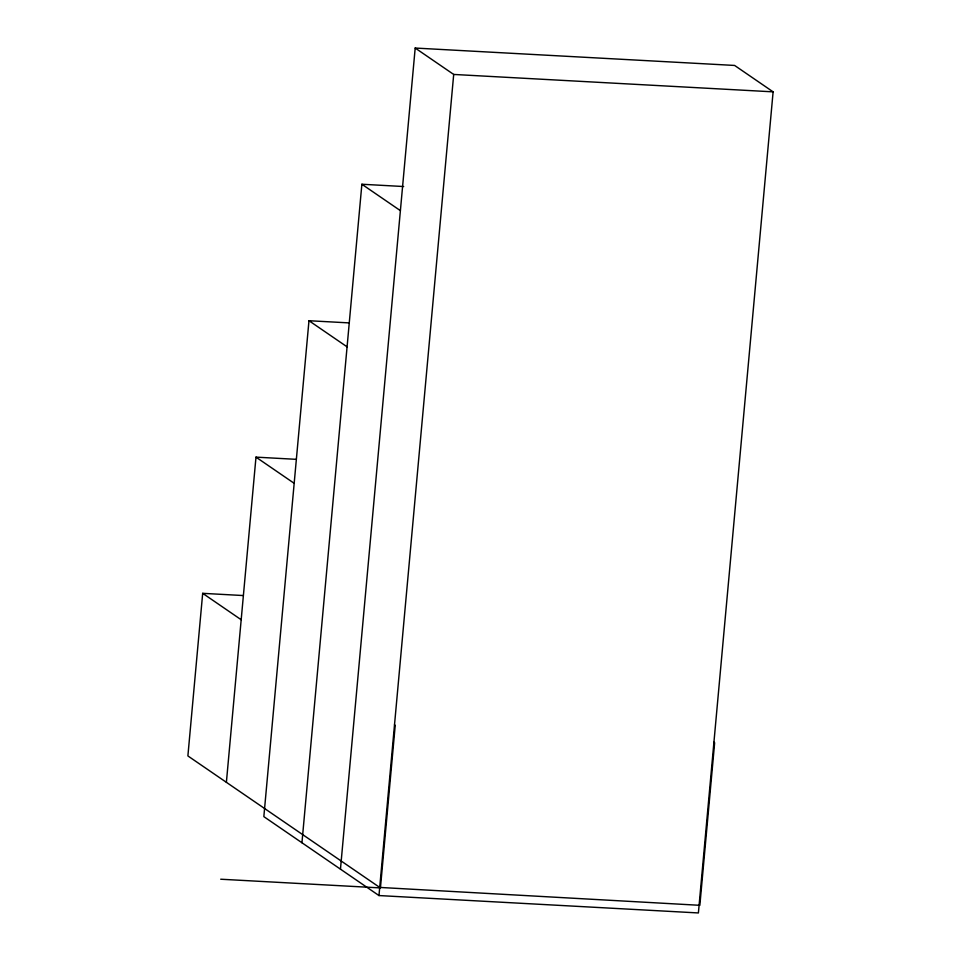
<?xml version="1.0" encoding="UTF-8"?>
<svg xmlns="http://www.w3.org/2000/svg" width="961" height="961" viewBox="0 0 961 961"><rect width="100%" height="100%" fill="white"/><g stroke="black" fill="none" stroke-linecap="round" stroke-linejoin="round"><path stroke-width="1.44" d="M242.977 595.532L202.687 593.333L187.888 755.935L380.436 887.916L395.223 725.327L394.503 724.822M226.388 782.326L255.986 457.136L296.288 459.334M349.275 322.908L308.974 320.722L263.843 816.634L378.97 895.556L698.395 912.95L773.112 91.848L734.612 65.444L415.188 48.05L340.458 869.152M301.946 842.761L361.877 184.248L403.668 186.53M378.97 895.556L453.7 74.441L415.188 48.05M453.7 74.441L773.112 91.848M379.703 887.423L699.848 905.31L714.648 742.721L713.927 742.228M220.718 879.219L380.436 887.916M361.877 184.248L400.389 210.639M308.974 320.722L347.077 346.837M255.986 457.136L294.174 483.311M202.687 593.333L241.187 619.737"/></g></svg>
